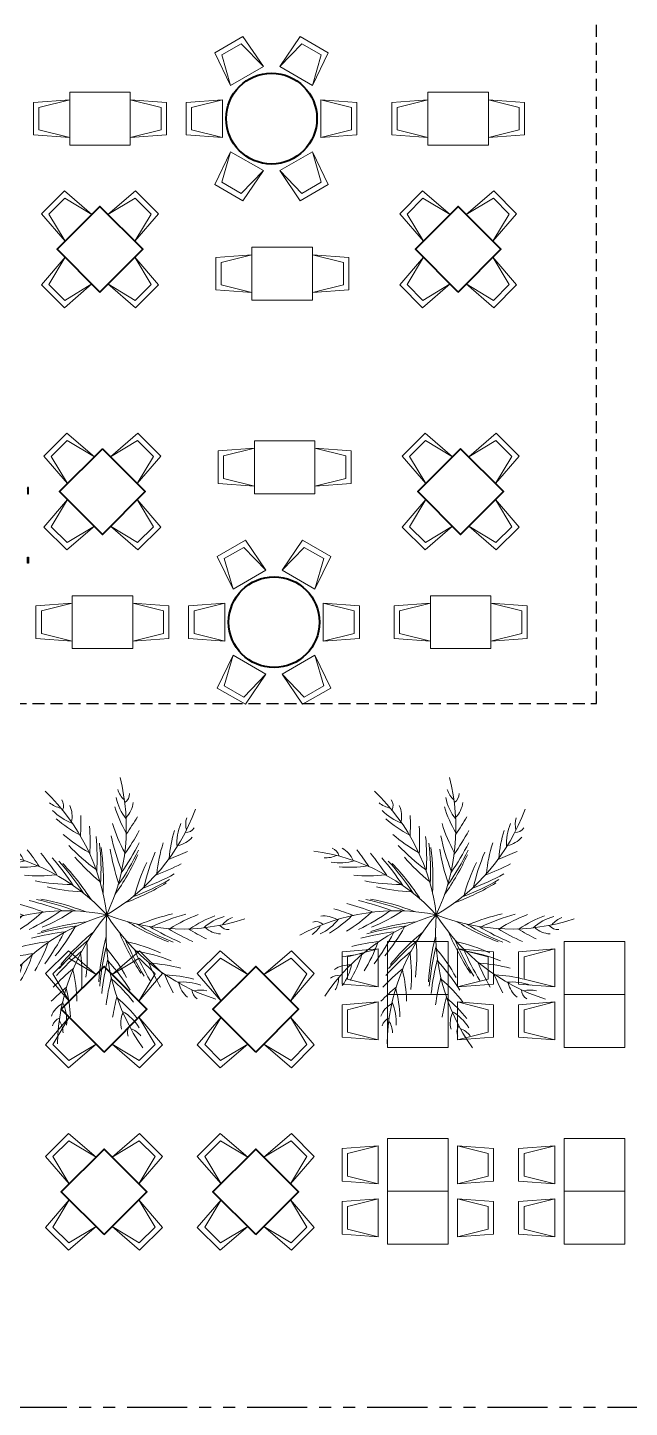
# Model space of a CAD drawing. Header units: millimetres. Extents: x 38967 to 51721, y 49836 to 53207.
# Drawn here: x 42928 to 43724, y 49836 to 51660 of the extents above; entities that cross this region are included whole.
import ezdxf

# ---------------------------------------------------------------- set-up
doc = ezdxf.new("R2010")
doc.units = ezdxf.units.MM
doc.header["$LTSCALE"] = 5
doc.linetypes.add('HIDDEN2', pattern=[4.7625, 3.175, -1.5875])
doc.linetypes.add('PHANTOM2', pattern=[31.75, 15.875, -3.175, 3.175, -3.175, 3.175, -3.175])
for name, color, linetype, lineweight in [('0_agac', 99, 'Continuous', 0), ('Zf_', 1, 'Continuous', 40), ('zf_tefris', 84, 'Continuous', 5)]:
    doc.layers.add(name, color=color, linetype=linetype, lineweight=lineweight)
for name, color, linetype in [('ax', 1, 'PHANTOM2'), ('trace_down', 8, 'HIDDEN2'), ('ZF_OLCU', 8, 'Continuous')]:
    doc.layers.add(name, color=color, linetype=linetype)
pattern_1 = [(45, (-118067.35399, -326859.04429), (-0.08838834765, 0.08838834765), [])]

# ---------------------------------------------------------------- blocks, each defined once
blk = doc.blocks.new('palmiye')
at = {"layer": '0_agac'}
for centre, radius, start, end in [((653.5, 117), 678, 161.8706, 201.5936), ((8.8, 272.9), 35.1, 173.7791, 233.0395), ((-60.8, 316.9), 80.8, 308.4321, 338.3515), ((386.5, 439.9), 678, 197.8706, 237.5936), ((42.7, 251.4), 83.5, 182.879, 221.5346), ((-141.1, 302.1), 163.9, 317.4391, 345.0127), ((-308.9, 181.7), 80.8, 344.4321, 14.3515), ((660.7, 553.7), 800.1, 206.1883, 211.1386), ((-377.5, 382.8), 426.3, 326.0526, 338.8318), ((-226.8, 187.1), 35.1, 209.7791, 269.0395), ((-365.2, 122.6), 163.9, 353.4391, 21.0127), ((-603.9, 48.9), 426.3, 2.0526, 14.8318), ((661.2, 487.5), 800.1, 204.5673, 211.2107), ((-463.1, 358.1), 521.1, 327.5529, 339.111), ((609.6, -472.6), 678, 110.1725, 149.8955), ((336.6, 90.1), 83.5, 131.1808, 169.8364), ((332.4, 130), 35.1, 122.081, 181.3414), ((-186.7, 189.6), 83.5, 218.879, 257.5346), ((-658.6, -21.4), 521.1, 3.5529, 15.111), ((667.6, 426), 800.1, 202.9483, 211.3077), ((-651.8, 317.4), 702.2, 334.6755, 344.6307), ((860.8, -292.1), 800.1, 151.2501, 159.6096), ((905.2, -249), 800.1, 152.8691, 159.5126), ((956.8, -207.5), 800.1, 154.4902, 159.4404), ((179.2, 501.3), 426.3, 274.3545, 287.1337), ((262.4, 265.8), 163.9, 265.741, 293.3146), ((323.8, 211.9), 80.8, 256.734, 286.6534), ((135.6, 797.4), 800.1, 242.1883, 247.1386), ((174.9, 744.1), 800.1, 240.5673, 247.2107), ((-787.3, -165.2), 702.2, 10.6755, 20.6307), ((-695, -209.3), 644.4, 13.0347, 23.4268), ((675, 384.9), 800.1, 201.6825, 211.4019), ((682.2, 354.6), 800.1, 200.5186, 211.4981), ((-603, 227.4), 644.4, 337.0347, 347.4268), ((813.8, -347.8), 800.1, 148.8205, 159.8), ((833.2, -323.4), 800.1, 149.9844, 159.7037), ((106.8, 553.1), 521.1, 275.8548, 287.4128), ((216.2, 698.1), 800.1, 238.9483, 247.3077), ((-82.5, 581.9), 644.4, 285.3366, 295.7287), ((-42.1, 676), 702.2, 282.9774, 292.9325), ((-32.3, 543.2), 678, 234.9681, 274.6912), ((-431.3, -82.2), 80.8, 21.5297, 51.4491), ((-440.5, -163.3), 163.9, 30.5366, 58.1102), ((-586.4, -366), 426.3, 39.1502, 51.9294), ((-587.6, -455.1), 521.1, 40.6505, 52.2085), ((246.3, 669.2), 800.1, 237.6825, 247.4019), ((270, 648.9), 800.1, 236.5186, 247.4981), ((552.8, -757.8), 800.1, 114.3202, 125.2997), ((582.7, -748.6), 800.1, 115.4841, 125.2035), ((623.1, -738.5), 800.1, 116.7498, 125.1093), ((684.1, -728.1), 800.1, 118.3688, 125.0123), ((750.1, -723.2), 800.1, 119.9899, 124.9402), ((407.5, -126.6), 83.5, 96.6805, 135.3361), ((-368.9, -28.4), 35.1, 246.8767, 306.1371), ((-338.5, -2.2), 83.5, 255.9765, 294.6321), ((-603.6, -647.5), 702.2, 47.7731, 57.7282), ((-503.3, -626.9), 644.4, 50.1322, 60.5244), ((313.9, -745), 678, 75.6722, 115.3952), ((427.3, 570.7), 702.2, 248.4771, 258.4323), ((480.4, 385.1), 521.1, 241.3545, 252.9126), ((510.8, 301.4), 426.3, 239.8542, 252.6334), ((445.9, 60.2), 163.9, 231.2407, 258.8143), ((426.7, -91.3), 35.1, 87.5807, 146.8411), ((466, -19), 80.8, 222.2337, 252.1531), ((-418.9, 381.5), 678, 270.9681, 310.6912), ((-448.1, 677), 800.1, 279.2858, 284.2361), ((-384.6, 658.3), 800.1, 277.6648, 284.3082), ((-627.8, 57.1), 678, 304.0339, 343.7569), ((-323.9, 646.5), 800.1, 276.0458, 284.4052), ((-282.4, 641.6), 800.1, 274.7801, 284.4994), ((-251.3, 639.7), 800.1, 273.6161, 284.5957), ((-641.6, -266), 678, 331.6319, 11.355), ((-55.3, -805.9), 678, 43.6319, 83.355), ((-436.2, -631.2), 678, 7.6319, 47.355), ((340.8, 516.1), 644.4, 250.8363, 261.2284), ((-652.8, 330.9), 800.1, 309.6161, 320.5957), ((140.4, -943.6), 800.1, 82.2799, 93.2595), ((170.6, -951.6), 800.1, 83.4439, 93.1632), ((636.5, 248.8), 644.4, 218.796, 229.1882), ((210.3, -964.5), 800.1, 84.7096, 93.069), ((738.8, 249.2), 702.2, 216.4368, 226.392), ((-181.2, -917.5), 702.2, 83.7731, 93.7282), ((-112.1, -841.9), 644.4, 86.1322, 96.5244), ((-715.5, 293.7), 800.1, 312.0458, 320.4052), ((-679.1, 314.2), 800.1, 310.7801, 320.4994), ((-796.1, -112.9), 800.1, 342.6819, 353.6614), ((-712, -494.7), 800.1, 10.2799, 21.2595), ((-358.7, -857.6), 800.1, 46.2799, 57.2595), ((-339, -881.8), 800.1, 47.4439, 57.1632), ((743.4, -184.6), 644.4, 182.796, 193.1882), ((267.4, -988), 800.1, 86.3286, 92.972), ((685.4, 63.7), 521.1, 209.3143, 220.8723), ((326, -1018.9), 800.1, 87.9496, 92.8999), ((666.7, -23.4), 426.3, 207.814, 220.5932), ((-333.9, -429.9), 163.9, 66.5366, 94.1102), ((-332.8, -679.7), 426.3, 75.1502, 87.9294), ((-833.9, 245.5), 800.1, 315.2858, 320.2361), ((-281.4, -752.5), 521.1, 76.6505, 88.2085), ((-771.5, 267.6), 800.1, 313.6648, 320.3082), ((280.2, -901.8), 702.2, 116.8388, 126.794), ((296.8, -800.8), 644.4, 119.198, 129.5901), ((-828.4, -178.3), 800.1, 345.1116, 353.471), ((-809.1, -141.3), 800.1, 343.8458, 353.5652), ((575.3, -598), 644.4, 146.796, 157.1882), ((-710.3, -525.9), 800.1, 11.4439, 21.1632), ((-314.5, -915.6), 800.1, 48.7096, 57.069), ((826.5, -244.4), 702.2, 180.4368, 190.392), ((483.8, -193.5), 163.9, 199.2004, 226.774), ((352.1, -331.4), 83.5, 64.6403, 103.2959), ((-374.1, -358.9), 80.8, 57.5297, 87.4491), ((-355.3, -278.7), 35.1, 282.8767, 342.1371), ((-346.1, -239.7), 83.5, 291.9765, 330.6321), ((607.3, -695.2), 702.2, 144.4368, 154.392), ((-710.3, -567.6), 800.1, 12.7096, 21.069), ((674.2, -363.1), 521.1, 173.3143, 184.8723), ((-282.1, -968.2), 800.1, 50.3286, 56.972), ((387.1, -311.7), 35.1, 55.5404, 114.8009), ((458.8, -271.2), 80.8, 190.1934, 220.1128), ((106.2, -818.2), 521.1, 109.7162, 121.2743), ((-861.1, -230.7), 800.1, 346.7306, 353.374), ((414.4, -701.7), 521.1, 137.3143, 148.8723), ((-715, -629.2), 800.1, 14.3286, 20.972), ((608, -422.5), 426.3, 171.814, 184.5932), ((-252.8, -1027.7), 800.1, 51.9496, 56.8999), ((23.4, -785.3), 426.3, 108.2159, 120.9952), ((-901.4, -283.4), 800.1, 348.3516, 353.3019), ((325.8, -710.9), 426.3, 135.814, 148.5932), ((-726.3, -694.5), 800.1, 15.9496, 20.8999), ((360, -452.6), 163.9, 163.2004, 190.774), ((172.4, -486.8), 83.5, 28.6403, 67.2959), ((-186.2, -538.9), 80.8, 90.5954, 120.5148), ((-113.8, -576.5), 163.9, 99.6024, 127.176), ((-214.2, -461.5), 35.1, 315.9424, 15.2029), ((-227.8, -423.8), 83.5, 325.0423, 3.6979), ((107.5, -589.4), 163.9, 127.2004, 154.774), ((212.2, -491.4), 35.1, 19.5404, 78.8009), ((-64.4, -506.9), 83.5, 352.6403, 31.2959), ((294, -500.8), 80.8, 154.1934, 184.1128), ((25.8, -589.7), 80.8, 118.1934, 148.1128), ((-34.8, -534), 35.1, 343.5404, 42.8009)]:
    blk.add_arc(centre, radius, start, end, dxfattribs=at)

msp = doc.modelspace()

# ---------------------------------------------------------------- hatches: boundary and pattern name
at = {"layer": 'ZF_OLCU'}
h = msp.add_hatch(dxfattribs=at)
h.set_pattern_fill('ANSI31', color=256, style=0)
h.set_pattern_definition(pattern_1)
h.paths.add_polyline_path([(42928.4, 51043.9), (42929.7, 51043.9), (42929.7, 51051.9), (42928.4, 51051.9)])
h = msp.add_hatch(dxfattribs=at)
h.set_pattern_fill('ANSI31', color=256, style=0)
h.set_pattern_definition(pattern_1)
h.paths.add_polyline_path([(42928.4, 50959.9), (42929.7, 50959.9), (42929.7, 50951.9), (42928.4, 50951.9)])

# ---------------------------------------------------------------- linework, layer by layer
at = {"layer": 'ax'}
msp.add_lwpolyline([(38967.4, 52899.6), (45044.2, 52899.6), (45044.2, 49836.2), (38967.4, 49836.2)], close=True, dxfattribs=at)
at = {"layer": 'trace_down'}
msp.add_lwpolyline([(40172.4, 51766.6), (40172.4, 50766.6), (43680.4, 50766.6), (43680.4, 51766.6)], dxfattribs=at)
at = {"layer": 'Zf_'}
for p, q in [((42967.4, 51367, 0), (43024, 51423.6, 0)), ((43554, 51367, 0), (43497.5, 51423.6, 0)), ((43024, 51310.5, 0), (42967.4, 51367, 0)), ((43497.5, 51310.5, 0), (43554, 51367, 0)), ((43027.3, 51103.3, 0), (42970.7, 51046.7, 0)), ((43500.7, 51103.3, 0), (43557.3, 51046.7, 0)), ((42970.7, 51046.7, 0), (43027.3, 50990.2, 0)), ((43557.3, 51046.7, 0), (43500.7, 50990.2, 0)), ((43086, 50362.5, 0), (43029.5, 50419, 0)), ((43286.6, 50362.5, 0), (43230, 50419, 0)), ((43029.5, 50305.9, 0), (43086, 50362.5, 0)), ((43230, 50305.9, 0), (43286.6, 50362.5, 0)), ((43086, 50121, 0), (43029.5, 50177.6, 0)), ((43286.6, 50121, 0), (43230, 50177.6, 0)), ((43029.5, 50064.5, 0), (43086, 50121, 0)), ((43230, 50064.5, 0), (43286.6, 50121, 0))]:
    msp.add_line(p, q, dxfattribs=at)
at = {"layer": 'Zf_', "elevation": 0}
for points in [[(43024, 51310.5), (43080.6, 51367), (43024, 51423.6), (42967.4, 51367)], [(43497.5, 51310.5), (43440.9, 51367), (43497.5, 51423.6), (43554, 51367)], [(43027.3, 51103.3), (43083.8, 51046.7), (43027.3, 50990.2), (42970.7, 51046.7)], [(43500.7, 51103.3), (43444.2, 51046.7), (43500.7, 50990.2), (43557.3, 51046.7)], [(43029.5, 50305.9), (42972.9, 50362.5), (43029.5, 50419), (43086, 50362.5)], [(43230, 50305.9), (43173.4, 50362.5), (43230, 50419), (43286.6, 50362.5)], [(43029.5, 50064.5), (42972.9, 50121), (43029.5, 50177.6), (43086, 50121)], [(43230, 50064.5), (43173.4, 50121), (43230, 50177.6), (43286.6, 50121)]]:
    msp.add_lwpolyline(points, close=True, dxfattribs=at)
at = {"layer": 'Zf_'}
for centre in [(43250.8, 51539.7, 0), (43254.1, 50874.1, 0)]:
    msp.add_circle(centre, 60, dxfattribs=at)
at = {"layer": 'ZF_OLCU', "elevation": 0}
for points in [[(42928.4, 51043.9), (42929.7, 51043.9), (42929.7, 51051.9), (42928.4, 51051.9)], [(42928.4, 50959.9), (42929.7, 50959.9), (42929.7, 50951.9), (42928.4, 50951.9)]]:
    msp.add_lwpolyline(points, close=True, dxfattribs=at)
at = {"layer": 'zf_tefris'}
for p, q in [((42984, 51574.7, 0), (43064, 51574.7, 0)), ((43064, 51574.7, 0), (42984, 51574.7, 0)), ((42984, 51574.7, 0), (42984, 51504.7, 0)), ((43064, 51504.7, 0), (43064, 51574.7, 0)), ((43064, 51504.7, 0), (42984, 51504.7, 0)), ((42984, 51504.7, 0), (43064, 51504.7, 0)), ((43067.3, 50909.1, 0), (42987.3, 50909.1, 0)), ((42987.3, 50909.1, 0), (43067.3, 50909.1, 0)), ((42987.3, 50839.1, 0), (42987.3, 50909.1, 0)), ((43067.3, 50909.1, 0), (43067.3, 50839.1, 0)), ((42987.3, 50839.1, 0), (43067.3, 50839.1, 0)), ((43067.3, 50839.1, 0), (42987.3, 50839.1, 0)), ((43404.1, 50382.1, 0), (43404.1, 50452.1, 0)), ((43484.1, 50452.1, 0), (43404.1, 50452.1, 0)), ((43484.1, 50452.1, 0), (43484.1, 50382.1, 0)), ((43484.1, 50382.1, 0), (43484.1, 50452.1, 0)), ((43637.5, 50382.1, 0), (43637.5, 50452.1, 0)), ((43717.5, 50452.1, 0), (43637.5, 50452.1, 0)), ((43717.5, 50452.1, 0), (43717.5, 50382.1, 0)), ((43717.5, 50382.1, 0), (43717.5, 50452.1, 0)), ((43484.1, 50382.1, 0), (43404.1, 50382.1, 0)), ((43404.1, 50382.1, 0), (43484.1, 50382.1, 0)), ((43404.1, 50312.1, 0), (43404.1, 50382.1, 0)), ((43484.1, 50382.1, 0), (43484.1, 50312.1, 0)), ((43717.5, 50382.1, 0), (43637.5, 50382.1, 0)), ((43637.5, 50382.1, 0), (43717.5, 50382.1, 0)), ((43637.5, 50312.1, 0), (43637.5, 50382.1, 0)), ((43717.5, 50382.1, 0), (43717.5, 50312.1, 0)), ((43404.1, 50312.1, 0), (43484.1, 50312.1, 0)), ((43484.1, 50312.1, 0), (43404.1, 50312.1, 0)), ((43484.1, 50312.1, 0), (43404.1, 50312.1, 0)), ((43404.1, 50312.1, 0), (43484.1, 50312.1, 0)), ((43637.5, 50312.1, 0), (43717.5, 50312.1, 0)), ((43717.5, 50312.1, 0), (43637.5, 50312.1, 0)), ((43717.5, 50312.1, 0), (43637.5, 50312.1, 0)), ((43637.5, 50312.1, 0), (43717.5, 50312.1, 0)), ((43404.1, 50121.8, 0), (43404.1, 50191.8, 0)), ((43484.1, 50191.8, 0), (43404.1, 50191.8, 0)), ((43484.1, 50191.8, 0), (43484.1, 50121.8, 0)), ((43484.1, 50121.8, 0), (43484.1, 50191.8, 0)), ((43637.5, 50121.8, 0), (43637.5, 50191.8, 0)), ((43717.5, 50191.8, 0), (43637.5, 50191.8, 0)), ((43717.5, 50191.8, 0), (43717.5, 50121.8, 0)), ((43717.5, 50121.8, 0), (43717.5, 50191.8, 0)), ((43484.1, 50121.8, 0), (43404.1, 50121.8, 0)), ((43404.1, 50121.8, 0), (43484.1, 50121.8, 0)), ((43404.1, 50051.8, 0), (43404.1, 50121.8, 0)), ((43484.1, 50121.8, 0), (43484.1, 50051.8, 0)), ((43717.5, 50121.8, 0), (43637.5, 50121.8, 0)), ((43637.5, 50121.8, 0), (43717.5, 50121.8, 0)), ((43637.5, 50051.8, 0), (43637.5, 50121.8, 0)), ((43717.5, 50121.8, 0), (43717.5, 50051.8, 0)), ((43404.1, 50051.8, 0), (43484.1, 50051.8, 0)), ((43484.1, 50051.8, 0), (43404.1, 50051.8, 0)), ((43484.1, 50051.8, 0), (43404.1, 50051.8, 0)), ((43404.1, 50051.8, 0), (43484.1, 50051.8, 0)), ((43637.5, 50051.8, 0), (43717.5, 50051.8, 0)), ((43717.5, 50051.8, 0), (43637.5, 50051.8, 0)), ((43717.5, 50051.8, 0), (43637.5, 50051.8, 0)), ((43637.5, 50051.8, 0), (43717.5, 50051.8, 0))]:
    msp.add_line(p, q, dxfattribs=at)
at = {"layer": 'zf_tefris', "elevation": 0}
for points in [[(43175.8, 51626.7), (43212.9, 51648.1), (43240, 51608.5), (43196.7, 51583.5)], [(43185.1, 51623.8), (43210.8, 51638.7), (43240, 51608.5), (43196.7, 51583.5)], [(43288.7, 51648.1), (43325.8, 51626.7), (43305, 51583.5), (43261.7, 51608.5)], [(43290.8, 51638.7), (43316.5, 51623.8), (43305, 51583.5), (43261.7, 51608.5)], [(42936.1, 51561.1), (42936.1, 51518.3), (42984, 51514.7), (42984, 51564.7)], [(42943.3, 51554.6), (42943.3, 51524.8), (42984, 51514.7), (42984, 51564.7)], [(43111.9, 51561.1), (43111.9, 51518.3), (43064, 51514.7), (43064, 51564.7)], [(43104.7, 51554.6), (43104.7, 51524.8), (43064, 51514.7), (43064, 51564.7)], [(43137.9, 51561.1), (43137.9, 51518.3), (43185.8, 51514.7), (43185.8, 51564.7)], [(43145.1, 51554.6), (43145.1, 51524.8), (43185.8, 51514.7), (43185.8, 51564.7)], [(43363.7, 51518.3), (43363.7, 51561.1), (43315.8, 51564.7), (43315.8, 51514.7)], [(43356.5, 51524.8), (43356.5, 51554.6), (43315.8, 51564.7), (43315.8, 51514.7)], [(43409.6, 51561.1), (43409.6, 51518.3), (43457.5, 51514.7), (43457.5, 51564.7)], [(43416.7, 51554.6), (43416.7, 51524.8), (43457.5, 51514.7), (43457.5, 51564.7)], [(43457.5, 51574.7), (43537.5, 51574.7), (43537.5, 51504.7), (43457.5, 51504.7)], [(43585.3, 51561.1), (43585.3, 51518.3), (43537.5, 51514.7), (43537.5, 51564.7)], [(43578.2, 51554.6), (43578.2, 51524.8), (43537.5, 51514.7), (43537.5, 51564.7)], [(43175.8, 51452.7), (43212.9, 51431.2), (43240, 51470.9), (43196.7, 51495.9)], [(43185.1, 51455.6), (43210.8, 51440.7), (43240, 51470.9), (43196.7, 51495.9)], [(43288.7, 51431.2), (43325.8, 51452.7), (43305, 51495.9), (43261.7, 51470.9)], [(43290.8, 51440.7), (43316.5, 51455.6), (43305, 51495.9), (43261.7, 51470.9)], [(42946.7, 51414), (42977, 51444.3), (43013.4, 51413), (42978, 51377.6)], [(42956.4, 51413.6), (42977.4, 51434.6), (43013.4, 51413), (42978, 51377.6)], [(43101.3, 51414), (43071, 51444.3), (43034.6, 51413), (43070, 51377.6)], [(43091.6, 51413.6), (43070.6, 51434.6), (43034.6, 51413), (43070, 51377.6)], [(43420.2, 51414), (43450.5, 51444.3), (43486.9, 51413), (43451.5, 51377.6)], [(43429.9, 51413.6), (43450.9, 51434.6), (43486.9, 51413), (43451.5, 51377.6)], [(43574.7, 51414), (43544.4, 51444.3), (43508.1, 51413), (43543.4, 51377.6)], [(43565, 51413.6), (43544, 51434.6), (43508.1, 51413), (43543.4, 51377.6)], [(43177.1, 51356.3), (43177.1, 51313.4), (43224.9, 51309.8), (43224.9, 51359.8)], [(43184.2, 51349.7), (43184.2, 51320), (43224.9, 51309.8), (43224.9, 51359.8)], [(43224.9, 51369.8), (43304.9, 51369.8), (43304.9, 51299.8), (43224.9, 51299.8)], [(43352.8, 51356.3), (43352.8, 51313.4), (43304.9, 51309.8), (43304.9, 51359.8)], [(43345.7, 51349.7), (43345.7, 51320), (43304.9, 51309.8), (43304.9, 51359.8)], [(42977, 51289.8), (42946.7, 51320.1), (42978, 51356.4), (43013.4, 51321.1)], [(42977.4, 51299.5), (42956.4, 51320.5), (42978, 51356.4), (43013.4, 51321.1)], [(43071, 51289.8), (43101.3, 51320.1), (43070, 51356.4), (43034.6, 51321.1)], [(43070.6, 51299.5), (43091.6, 51320.5), (43070, 51356.4), (43034.6, 51321.1)], [(43450.5, 51289.8), (43420.2, 51320.1), (43451.5, 51356.4), (43486.9, 51321.1)], [(43450.9, 51299.5), (43429.9, 51320.5), (43451.5, 51356.4), (43486.9, 51321.1)], [(43544.4, 51289.8), (43574.7, 51320.1), (43543.4, 51356.4), (43508.1, 51321.1)], [(43544, 51299.5), (43565, 51320.5), (43543.4, 51356.4), (43508.1, 51321.1)], [(42980.3, 51124), (42950, 51093.7), (42981.3, 51057.3), (43016.7, 51092.7)], [(43074.2, 51124), (43104.5, 51093.7), (43073.2, 51057.3), (43037.9, 51092.7)], [(43453.7, 51124), (43423.4, 51093.7), (43454.8, 51057.3), (43490.1, 51092.7)], [(43547.7, 51124), (43578, 51093.7), (43546.7, 51057.3), (43511.3, 51092.7)], [(42980.7, 51114.3), (42959.7, 51093.3), (42981.3, 51057.3), (43016.7, 51092.7)], [(43073.8, 51114.3), (43094.8, 51093.3), (43073.2, 51057.3), (43037.9, 51092.7)], [(43228.2, 51043.9), (43308.2, 51043.9), (43308.2, 51113.9), (43228.2, 51113.9)], [(43454.2, 51114.3), (43433.1, 51093.3), (43454.8, 51057.3), (43490.1, 51092.7)], [(43547.3, 51114.3), (43568.3, 51093.3), (43546.7, 51057.3), (43511.3, 51092.7)], [(43180.3, 51057.5), (43180.3, 51100.4), (43228.2, 51103.9), (43228.2, 51053.9)], [(43187.5, 51064.1), (43187.5, 51093.8), (43228.2, 51103.9), (43228.2, 51053.9)], [(43356.1, 51057.5), (43356.1, 51100.4), (43308.2, 51103.9), (43308.2, 51053.9)], [(43348.9, 51064.1), (43348.9, 51093.8), (43308.2, 51103.9), (43308.2, 51053.9)], [(42950, 50999.8), (42980.3, 50969.5), (43016.7, 51000.8), (42981.3, 51036.1)], [(42959.7, 51000.2), (42980.7, 50979.2), (43016.7, 51000.8), (42981.3, 51036.1)], [(43104.5, 50999.8), (43074.2, 50969.5), (43037.9, 51000.8), (43073.2, 51036.1)], [(43094.8, 51000.2), (43073.8, 50979.2), (43037.9, 51000.8), (43073.2, 51036.1)], [(43423.4, 50999.8), (43453.7, 50969.5), (43490.1, 51000.8), (43454.8, 51036.1)], [(43433.1, 51000.2), (43454.2, 50979.2), (43490.1, 51000.8), (43454.8, 51036.1)], [(43578, 50999.8), (43547.7, 50969.5), (43511.3, 51000.8), (43546.7, 51036.1)], [(43568.3, 51000.2), (43547.3, 50979.2), (43511.3, 51000.8), (43546.7, 51036.1)], [(43179.1, 50961.1), (43216.2, 50982.5), (43243.2, 50942.9), (43199.9, 50917.9)], [(43291.9, 50982.5), (43329.1, 50961.1), (43308.2, 50917.9), (43264.9, 50942.9)], [(43188.3, 50958.2), (43214.1, 50973), (43243.2, 50942.9), (43199.9, 50917.9)], [(43294.1, 50973), (43319.8, 50958.2), (43308.2, 50917.9), (43264.9, 50942.9)], [(43460.7, 50839.1), (43540.7, 50839.1), (43540.7, 50909.1), (43460.7, 50909.1)], [(42939.4, 50852.6), (42939.4, 50895.5), (42987.3, 50899.1), (42987.3, 50849.1)], [(42946.6, 50859.2), (42946.6, 50888.9), (42987.3, 50899.1), (42987.3, 50849.1)], [(43115.1, 50852.6), (43115.1, 50895.5), (43067.3, 50899.1), (43067.3, 50849.1)], [(43108, 50859.2), (43108, 50888.9), (43067.3, 50899.1), (43067.3, 50849.1)], [(43141.2, 50852.6), (43141.2, 50895.5), (43189.1, 50899.1), (43189.1, 50849.1)], [(43148.4, 50859.2), (43148.4, 50888.9), (43189.1, 50899.1), (43189.1, 50849.1)], [(43366.9, 50895.5), (43366.9, 50852.6), (43319.1, 50849.1), (43319.1, 50899.1)], [(43359.8, 50888.9), (43359.8, 50859.2), (43319.1, 50849.1), (43319.1, 50899.1)], [(43412.9, 50852.6), (43412.9, 50895.5), (43460.7, 50899.1), (43460.7, 50849.1)], [(43420, 50859.2), (43420, 50888.9), (43460.7, 50899.1), (43460.7, 50849.1)], [(43588.6, 50852.6), (43588.6, 50895.5), (43540.7, 50899.1), (43540.7, 50849.1)], [(43581.4, 50859.2), (43581.4, 50888.9), (43540.7, 50899.1), (43540.7, 50849.1)], [(43216.2, 50765.6), (43179.1, 50787), (43199.9, 50830.3), (43243.2, 50805.3)], [(43214.1, 50775.1), (43188.3, 50789.9), (43199.9, 50830.3), (43243.2, 50805.3)], [(43329.1, 50787), (43291.9, 50765.6), (43264.9, 50805.3), (43308.2, 50830.3)], [(43319.8, 50789.9), (43294.1, 50775.1), (43264.9, 50805.3), (43308.2, 50830.3)], [(42952.2, 50409.5), (42982.5, 50439.8), (43018.9, 50408.4), (42983.5, 50373.1)], [(42961.9, 50409.1), (42982.9, 50430.1), (43018.9, 50408.4), (42983.5, 50373.1)], [(43106.7, 50409.5), (43076.4, 50439.8), (43040.1, 50408.4), (43075.4, 50373.1)], [(43097, 50409.1), (43076, 50430.1), (43040.1, 50408.4), (43075.4, 50373.1)], [(43152.7, 50409.5), (43183, 50439.8), (43219.4, 50408.4), (43184, 50373.1)], [(43162.4, 50409.1), (43183.4, 50430.1), (43219.4, 50408.4), (43184, 50373.1)], [(43307.3, 50409.5), (43277, 50439.8), (43240.6, 50408.4), (43276, 50373.1)], [(43297.6, 50409.1), (43276.6, 50430.1), (43240.6, 50408.4), (43276, 50373.1)], [(43343.9, 50395.6), (43343.9, 50438.5), (43391.8, 50442.1), (43391.8, 50392.1)], [(43351, 50402.2), (43351, 50431.9), (43391.8, 50442.1), (43391.8, 50392.1)], [(43544.3, 50395.6), (43544.3, 50438.5), (43496.4, 50442.1), (43496.4, 50392.1)], [(43537.2, 50402.2), (43537.2, 50431.9), (43496.4, 50442.1), (43496.4, 50392.1)], [(43577.3, 50395.6), (43577.3, 50438.5), (43625.2, 50442.1), (43625.2, 50392.1)], [(43584.5, 50402.2), (43584.5, 50431.9), (43625.2, 50442.1), (43625.2, 50392.1)], [(43343.9, 50368.5), (43343.9, 50325.6), (43391.8, 50322.1), (43391.8, 50372.1)], [(43351, 50361.9), (43351, 50332.2), (43391.8, 50322.1), (43391.8, 50372.1)], [(43544.3, 50368.5), (43544.3, 50325.6), (43496.4, 50322.1), (43496.4, 50372.1)], [(43537.2, 50361.9), (43537.2, 50332.2), (43496.4, 50322.1), (43496.4, 50372.1)], [(43577.3, 50368.5), (43577.3, 50325.6), (43625.2, 50322.1), (43625.2, 50372.1)], [(43584.5, 50361.9), (43584.5, 50332.2), (43625.2, 50322.1), (43625.2, 50372.1)], [(42982.5, 50285.2), (42952.2, 50315.5), (42983.5, 50351.9), (43018.9, 50316.5)], [(42982.9, 50294.9), (42961.9, 50315.9), (42983.5, 50351.9), (43018.9, 50316.5)], [(43076.4, 50285.2), (43106.7, 50315.5), (43075.4, 50351.9), (43040.1, 50316.5)], [(43076, 50294.9), (43097, 50315.9), (43075.4, 50351.9), (43040.1, 50316.5)], [(43183, 50285.2), (43152.7, 50315.5), (43184, 50351.9), (43219.4, 50316.5)], [(43183.4, 50294.9), (43162.4, 50315.9), (43184, 50351.9), (43219.4, 50316.5)], [(43277, 50285.2), (43307.3, 50315.5), (43276, 50351.9), (43240.6, 50316.5)], [(43276.6, 50294.9), (43297.6, 50315.9), (43276, 50351.9), (43240.6, 50316.5)], [(42952.2, 50168), (42982.5, 50198.3), (43018.9, 50167), (42983.5, 50131.6)], [(43106.7, 50168), (43076.4, 50198.3), (43040.1, 50167), (43075.4, 50131.6)], [(43152.7, 50168), (43183, 50198.3), (43219.4, 50167), (43184, 50131.6)], [(43307.3, 50168), (43277, 50198.3), (43240.6, 50167), (43276, 50131.6)], [(42961.9, 50167.6), (42982.9, 50188.6), (43018.9, 50167), (42983.5, 50131.6)], [(43097, 50167.6), (43076, 50188.6), (43040.1, 50167), (43075.4, 50131.6)], [(43162.4, 50167.6), (43183.4, 50188.6), (43219.4, 50167), (43184, 50131.6)], [(43297.6, 50167.6), (43276.6, 50188.6), (43240.6, 50167), (43276, 50131.6)], [(43343.9, 50135.3), (43343.9, 50178.2), (43391.8, 50181.8), (43391.8, 50131.8)], [(43351, 50141.9), (43351, 50171.6), (43391.8, 50181.8), (43391.8, 50131.8)], [(43544.3, 50135.3), (43544.3, 50178.2), (43496.4, 50181.8), (43496.4, 50131.8)], [(43537.2, 50141.9), (43537.2, 50171.6), (43496.4, 50181.8), (43496.4, 50131.8)], [(43577.3, 50135.3), (43577.3, 50178.2), (43625.2, 50181.8), (43625.2, 50131.8)], [(43584.5, 50141.9), (43584.5, 50171.6), (43625.2, 50181.8), (43625.2, 50131.8)], [(42982.5, 50043.8), (42952.2, 50074.1), (42983.5, 50110.4), (43018.9, 50075.1)], [(42982.9, 50053.5), (42961.9, 50074.5), (42983.5, 50110.4), (43018.9, 50075.1)], [(43076.4, 50043.8), (43106.7, 50074.1), (43075.4, 50110.4), (43040.1, 50075.1)], [(43076, 50053.5), (43097, 50074.5), (43075.4, 50110.4), (43040.1, 50075.1)], [(43183, 50043.8), (43152.7, 50074.1), (43184, 50110.4), (43219.4, 50075.1)], [(43183.4, 50053.5), (43162.4, 50074.5), (43184, 50110.4), (43219.4, 50075.1)], [(43277, 50043.8), (43307.3, 50074.1), (43276, 50110.4), (43240.6, 50075.1)], [(43276.6, 50053.5), (43297.6, 50074.5), (43276, 50110.4), (43240.6, 50075.1)], [(43343.9, 50108.2), (43343.9, 50065.3), (43391.8, 50061.8), (43391.8, 50111.8)], [(43351, 50101.6), (43351, 50071.9), (43391.8, 50061.8), (43391.8, 50111.8)], [(43544.3, 50108.2), (43544.3, 50065.3), (43496.4, 50061.8), (43496.4, 50111.8)], [(43537.2, 50101.6), (43537.2, 50071.9), (43496.4, 50061.8), (43496.4, 50111.8)], [(43577.3, 50108.2), (43577.3, 50065.3), (43625.2, 50061.8), (43625.2, 50111.8)], [(43584.5, 50101.6), (43584.5, 50071.9), (43625.2, 50061.8), (43625.2, 50111.8)]]:
    msp.add_lwpolyline(points, close=True, dxfattribs=at)

# ---------------------------------------------------------------- block references
at = {"layer": '0_agac', "xscale": -0.3960000000006403, "yscale": 0.3960000000006403, "zscale": 0.396, "rotation": 270}
for p in [(43085.4, 50478.2, 0), (43520.9, 50478.2, 0)]:
    msp.add_blockref('palmiye', p, dxfattribs=at)

doc.saveas('drawing.dxf')
